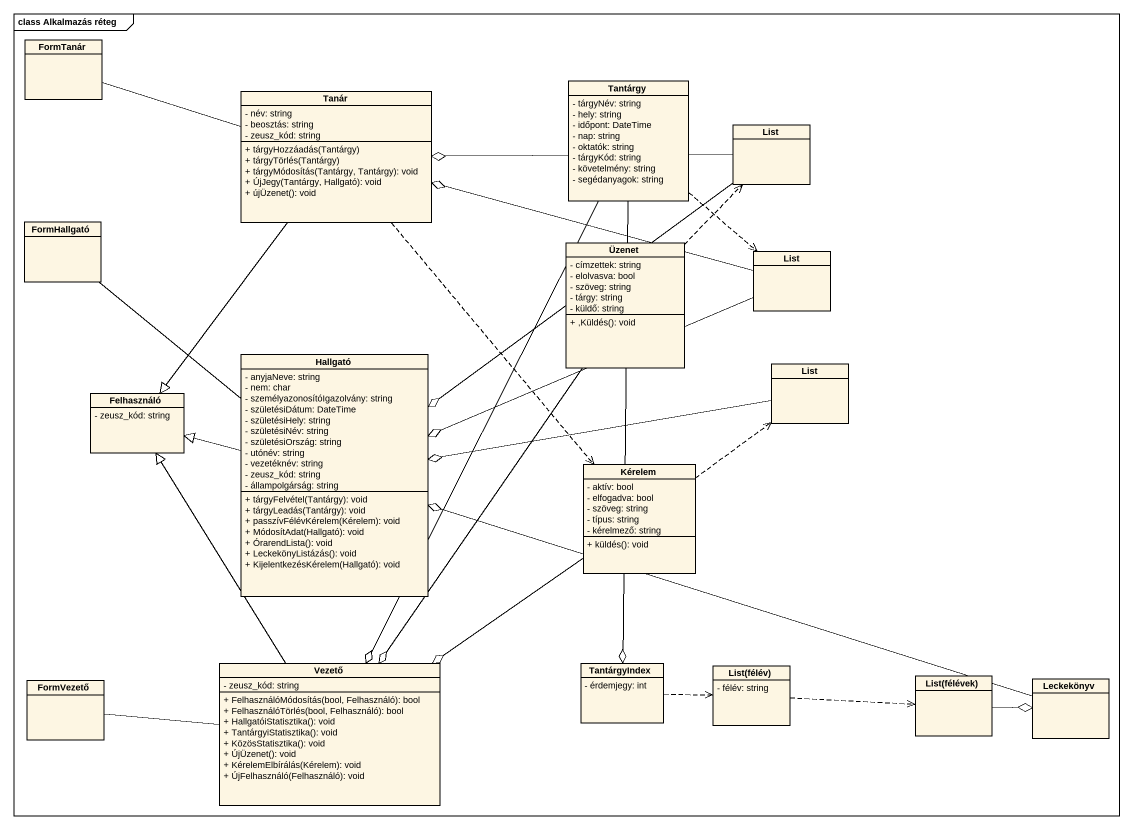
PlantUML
@startuml
mainframe class Alkalmazás réteg
hide circle
hide empty members
skinparam classAttributeIconSize 0
class FormTanár
class Tanár {
  - név: string
  - beosztás: string
  - zeusz_kód: string
  + tárgyHozzáadás(Tantárgy)
  + tárgyTörlés(Tantárgy)
  + tárgyMódosítás(Tantárgy, Tantárgy): void
  + ÚjJegy(Tantárgy, Hallgató): void
  + újÜzenet(): void
}
class Tantárgy {
  - tárgyNév: string
  - hely: string
  - időpont: DateTime
  - nap: string
  - oktatók: string
  - tárgyKód: string
  - követelmény: string
  - segédanyagok: string
}
class List
class FormHallgató
class Üzenet {
  - címzettek: string
  - elolvasva: bool
  - szöveg: string
  - tárgy: string
  - küldő: string
  + ,Küldés(): void
}
class "List" as List_2
class Hallgató {
  - anyjaNeve: string
  - nem: char
  - személyazonosítóIgazolvány: string
  - születésiDátum: DateTime
  - születésiHely: string
  - születésiNév: string
  - születésiOrszág: string
  - utónév: string
  - vezetéknév: string
  - zeusz_kód: string
  - állampolgárság: string
  + tárgyFelvétel(Tantárgy): void
  + tárgyLeadás(Tantárgy): void
  + passzívFélévKérelem(Kérelem): void
  + MódosítAdat(Hallgató): void
  + ÓrarendLista(): void
  + LeckekönyListázás(): void
  + KijelentkezésKérelem(Hallgató): void
}
class "List" as List_3
class Felhasználó {
  - zeusz_kód: string
}
class Kérelem {
  - aktív: bool
  - elfogadva: bool
  - szöveg: string
  - típus: string
  - kérelmező: string
  + küldés(): void
}
class FormVezető
class Vezető {
  - zeusz_kód: string
  + FelhasználóMódosítás(bool, Felhasználó): bool
  + FelhasználóTörlés(bool, Felhasználó): bool
  + HallgatóiStatisztika(): void
  + TantárgyiStatisztika(): void
  + KözösStatisztika(): void
  + ÚjÜzenet(): void
  + KérelemElbírálás(Kérelem): void
  + ÚjFelhasználó(Felhasználó): void
}
class TantárgyIndex {
  - érdemjegy: int
}
class "List(félév)" as List_félév {
  - félév: string
}
class "List(félévek)" as List_félévek
class Leckekönyv
FormTanár -right- Tanár
Tanár --|> Felhasználó
Tanár ..> Kérelem
Tantárgy ..> List_2
Tantárgy --o Vezető
Tantárgy --o TantárgyIndex
List -left-o Tanár
List --o Hallgató
FormHallgató -- Hallgató
Üzenet .up.> List
Üzenet --o Vezető
List_2 -left-o Tanár
List_2 -left-o Hallgató
Hallgató -left-|> Felhasználó
List_3 -left-o Hallgató
Kérelem .up.> List_3
Kérelem --o Vezető
FormVezető -right- Vezető
Vezető -up-|> Felhasználó
TantárgyIndex .right.> List_félév
List_félév .right.> List_félévek
List_félévek -right-o Leckekönyv
Leckekönyv -left-o Hallgató
@enduml
